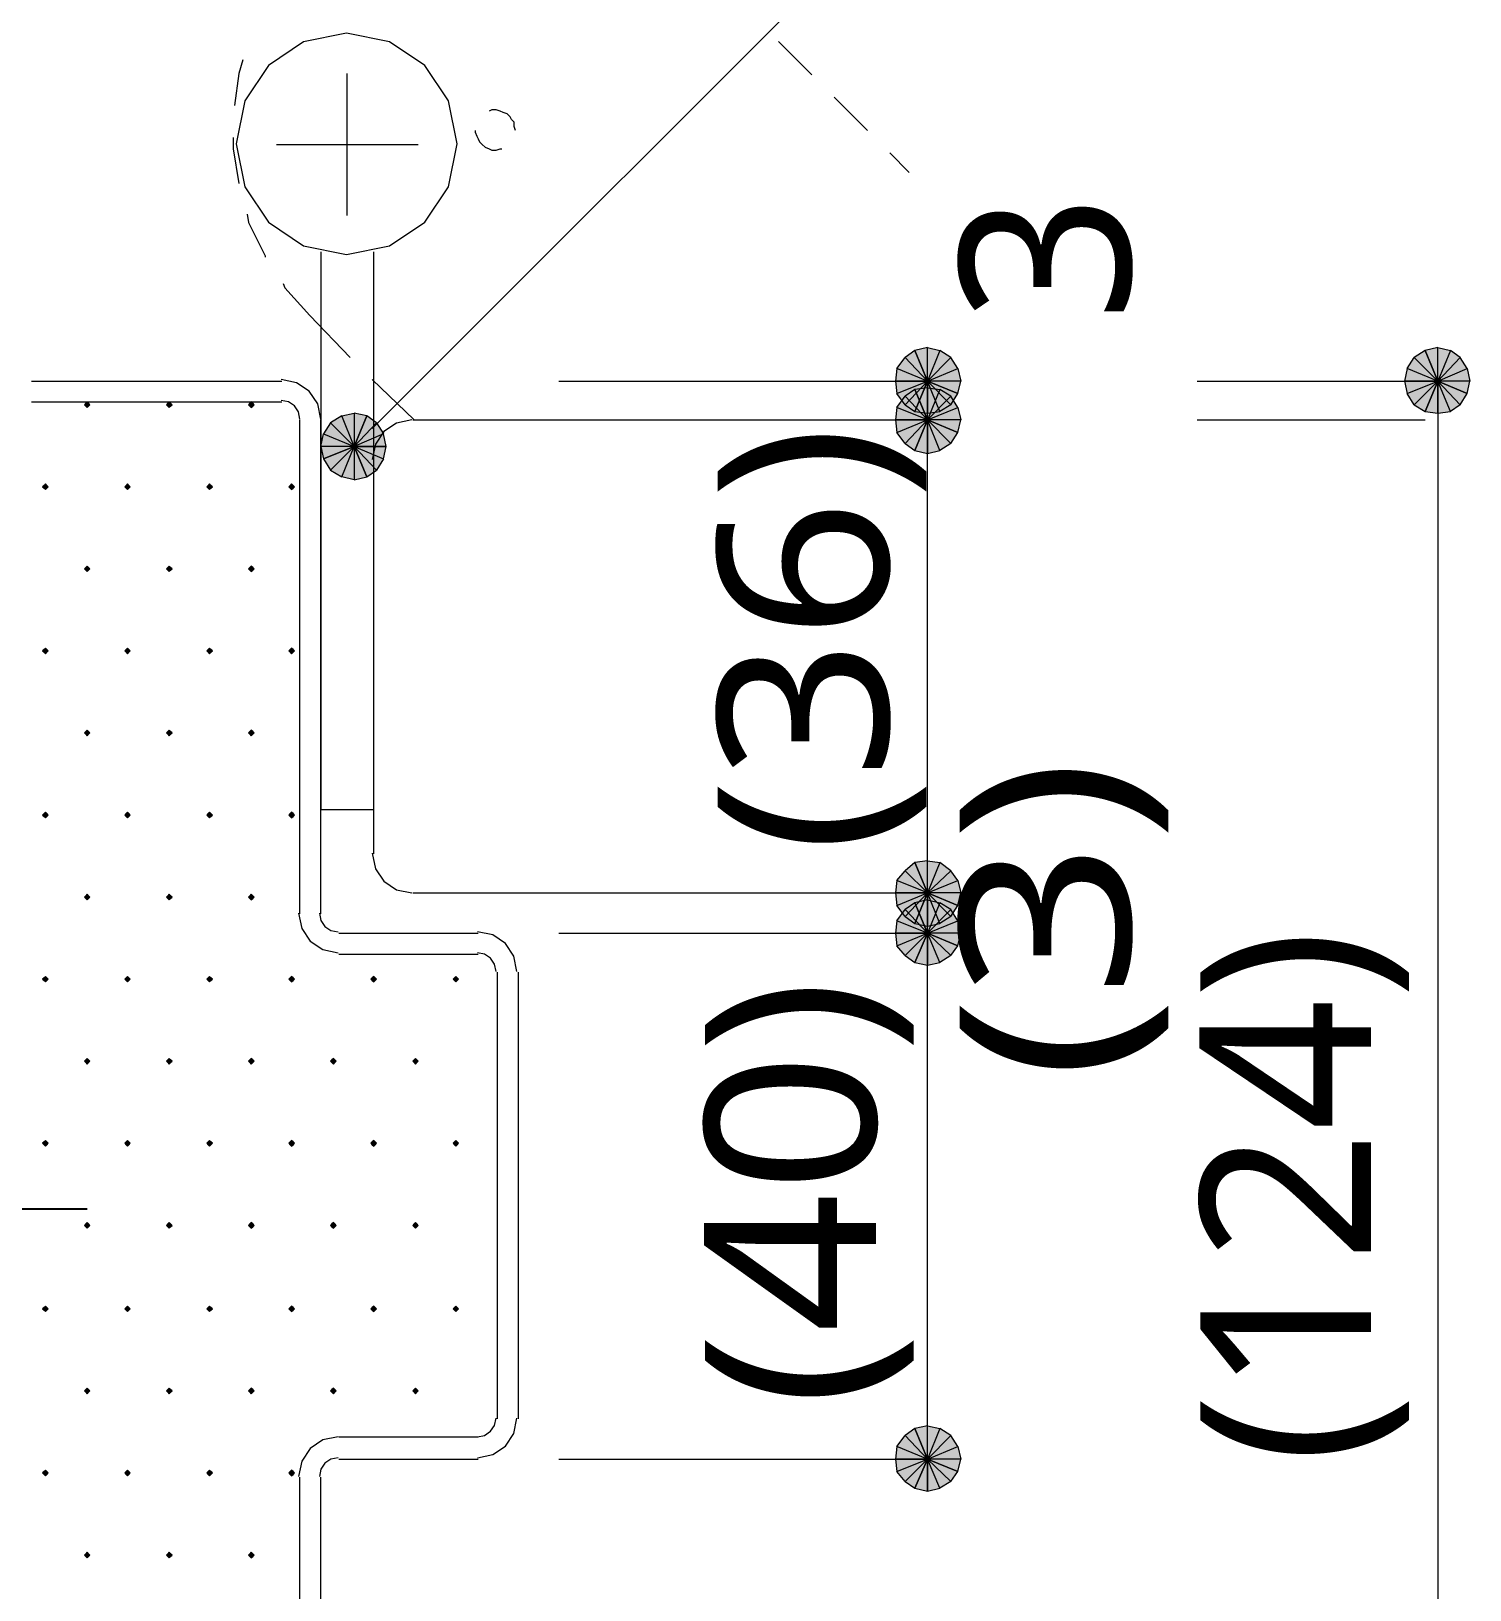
# Model space of a CAD drawing. Header units: millimetres. Extents: x 0 to 420, y 0 to 297.
# Drawn here: x 43.96 to 65.85, y 98.7 to 122.42 of the extents above; entities that cross this region are included whole.
import ezdxf
from ezdxf.enums import TextEntityAlignment as Align

# ---------------------------------------------------------------- set-up
doc = ezdxf.new("R2010")
doc.units = ezdxf.units.MM
doc.styles.add('kst32b', font='NotoSansJP-Variable.ttf')

msp = doc.modelspace()

# ---------------------------------------------------------------- hatches: boundary and pattern name
h = msp.add_hatch(color=7)
h.paths.add_polyline_path([(57.404, 117.56), (57.256, 117.454), (57.595, 117.094), (57.404, 117.56)])
h.paths.add_polyline_path([(57.256, 117.454), (57.595, 117.094), (57.129, 117.284), (57.256, 117.454)])
h.paths.add_polyline_path([(57.595, 117.094), (57.129, 117.284), (57.108, 117.094), (57.595, 117.094)])
h = msp.add_hatch(color=7)
h.paths.add_polyline_path([(57.954, 117.454), (57.785, 117.56), (57.595, 117.094), (57.954, 117.454)])
h.paths.add_polyline_path([(57.785, 117.56), (57.595, 117.094), (57.595, 117.602), (57.785, 117.56)])
h.paths.add_polyline_path([(57.595, 117.094), (57.595, 117.602), (57.404, 117.56), (57.595, 117.094)])
h = msp.add_hatch(color=7)
h.paths.add_polyline_path([(58.06, 116.904), (58.103, 117.094), (57.595, 117.094), (58.06, 116.904)])
h.paths.add_polyline_path([(58.103, 117.094), (57.595, 117.094), (58.06, 117.284), (58.103, 117.094)])
h.paths.add_polyline_path([(57.595, 117.094), (58.06, 117.284), (57.954, 117.454), (57.595, 117.094)])
h = msp.add_hatch(color=7)
h.paths.add_polyline_path([(65.172, 117.56), (65.003, 117.454), (65.363, 117.094), (65.172, 117.56)])
h.paths.add_polyline_path([(65.003, 117.454), (65.363, 117.094), (64.897, 117.284), (65.003, 117.454)])
h.paths.add_polyline_path([(65.363, 117.094), (64.897, 117.284), (64.855, 117.094), (65.363, 117.094)])
h = msp.add_hatch(color=7)
h.paths.add_polyline_path([(65.701, 117.454), (65.553, 117.56), (65.363, 117.094), (65.701, 117.454)])
h.paths.add_polyline_path([(65.553, 117.56), (65.363, 117.094), (65.363, 117.602), (65.553, 117.56)])
h.paths.add_polyline_path([(65.363, 117.094), (65.363, 117.602), (65.172, 117.56), (65.363, 117.094)])
h = msp.add_hatch(color=7)
h.paths.add_polyline_path([(65.807, 116.904), (65.85, 117.094), (65.363, 117.094), (65.807, 116.904)])
h.paths.add_polyline_path([(65.85, 117.094), (65.363, 117.094), (65.807, 117.284), (65.85, 117.094)])
h.paths.add_polyline_path([(65.363, 117.094), (65.807, 117.284), (65.701, 117.454), (65.363, 117.094)])
h = msp.add_hatch(color=7)
h.paths.add_polyline_path([(57.108, 117.094), (57.129, 116.904), (57.595, 117.094), (57.108, 117.094)])
h.paths.add_polyline_path([(57.129, 116.904), (57.595, 117.094), (57.256, 116.734), (57.129, 116.904)])
h.paths.add_polyline_path([(57.595, 117.094), (57.256, 116.734), (57.404, 116.628), (57.595, 117.094)])
h = msp.add_hatch(color=7)
h.paths.add_polyline_path([(57.404, 116.967), (57.256, 116.861), (57.595, 116.501), (57.404, 116.967)])
h.paths.add_polyline_path([(57.256, 116.861), (57.595, 116.501), (57.129, 116.692), (57.256, 116.861)])
h.paths.add_polyline_path([(57.595, 116.501), (57.129, 116.692), (57.108, 116.501), (57.595, 116.501)])
for points in [[(57.404, 116.628), (57.595, 116.607), (57.595, 117.094), (57.404, 116.628)], [(65.172, 116.628), (65.363, 116.607), (65.363, 117.094), (65.172, 116.628)], [(44.81, 116.776), (44.789, 116.755), (44.768, 116.734), (44.789, 116.713), (44.81, 116.692), (44.831, 116.713), (44.852, 116.734), (44.831, 116.755), (44.81, 116.776)], [(46.059, 116.776), (46.037, 116.755), (46.016, 116.734), (46.037, 116.713), (46.059, 116.692), (46.08, 116.713), (46.101, 116.734), (46.08, 116.755), (46.059, 116.776)], [(47.307, 116.776), (47.286, 116.755), (47.265, 116.734), (47.286, 116.713), (47.307, 116.692), (47.329, 116.713), (47.35, 116.734), (47.329, 116.755), (47.307, 116.776)], [(57.404, 116.036), (57.595, 115.993), (57.595, 116.501), (57.404, 116.036)], [(48.408, 115.909), (48.514, 115.739), (48.874, 116.099), (48.408, 115.909)], [(44.175, 115.528), (44.154, 115.506), (44.132, 115.485), (44.154, 115.464), (44.175, 115.443), (44.196, 115.464), (44.217, 115.485), (44.196, 115.506), (44.175, 115.528)], [(45.424, 115.528), (45.403, 115.506), (45.381, 115.485), (45.403, 115.464), (45.424, 115.443), (45.445, 115.464), (45.466, 115.485), (45.445, 115.506), (45.424, 115.528)], [(46.673, 115.528), (46.651, 115.506), (46.63, 115.485), (46.651, 115.464), (46.673, 115.443), (46.694, 115.464), (46.715, 115.485), (46.694, 115.506), (46.673, 115.528)], [(47.921, 115.528), (47.9, 115.506), (47.879, 115.485), (47.9, 115.464), (47.921, 115.443), (47.943, 115.464), (47.964, 115.485), (47.943, 115.506), (47.921, 115.528)], [(44.81, 114.279), (44.789, 114.258), (44.768, 114.237), (44.789, 114.215), (44.81, 114.194), (44.831, 114.215), (44.852, 114.237), (44.831, 114.258), (44.81, 114.279)], [(46.059, 114.279), (46.037, 114.258), (46.016, 114.237), (46.037, 114.215), (46.059, 114.194), (46.08, 114.215), (46.101, 114.237), (46.08, 114.258), (46.059, 114.279)], [(47.307, 114.279), (47.286, 114.258), (47.265, 114.237), (47.286, 114.215), (47.307, 114.194), (47.329, 114.215), (47.35, 114.237), (47.329, 114.258), (47.307, 114.279)], [(44.175, 113.03), (44.154, 113.009), (44.132, 112.988), (44.154, 112.966), (44.175, 112.945), (44.196, 112.966), (44.217, 112.988), (44.196, 113.009), (44.175, 113.03)], [(45.424, 113.03), (45.403, 113.009), (45.381, 112.988), (45.403, 112.966), (45.424, 112.945), (45.445, 112.966), (45.466, 112.988), (45.445, 113.009), (45.424, 113.03)], [(46.673, 113.03), (46.651, 113.009), (46.63, 112.988), (46.651, 112.966), (46.673, 112.945), (46.694, 112.966), (46.715, 112.988), (46.694, 113.009), (46.673, 113.03)], [(47.921, 113.03), (47.9, 113.009), (47.879, 112.988), (47.9, 112.966), (47.921, 112.945), (47.943, 112.966), (47.964, 112.988), (47.943, 113.009), (47.921, 113.03)], [(44.81, 111.781), (44.789, 111.76), (44.768, 111.739), (44.789, 111.718), (44.81, 111.696), (44.831, 111.718), (44.852, 111.739), (44.831, 111.76), (44.81, 111.781)], [(46.059, 111.781), (46.037, 111.76), (46.016, 111.739), (46.037, 111.718), (46.059, 111.696), (46.08, 111.718), (46.101, 111.739), (46.08, 111.76), (46.059, 111.781)], [(47.307, 111.781), (47.286, 111.76), (47.265, 111.739), (47.286, 111.718), (47.307, 111.696), (47.329, 111.718), (47.35, 111.739), (47.329, 111.76), (47.307, 111.781)], [(44.175, 110.532), (44.154, 110.511), (44.132, 110.49), (44.154, 110.469), (44.175, 110.448), (44.196, 110.469), (44.217, 110.49), (44.196, 110.511), (44.175, 110.532)], [(45.424, 110.532), (45.403, 110.511), (45.381, 110.49), (45.403, 110.469), (45.424, 110.448), (45.445, 110.469), (45.466, 110.49), (45.445, 110.511), (45.424, 110.532)], [(46.673, 110.532), (46.651, 110.511), (46.63, 110.49), (46.651, 110.469), (46.673, 110.448), (46.694, 110.469), (46.715, 110.49), (46.694, 110.511), (46.673, 110.532)], [(47.921, 110.532), (47.9, 110.511), (47.879, 110.49), (47.9, 110.469), (47.921, 110.448), (47.943, 110.469), (47.964, 110.49), (47.943, 110.511), (47.921, 110.532)], [(44.81, 109.284), (44.789, 109.262), (44.768, 109.241), (44.789, 109.22), (44.81, 109.199), (44.831, 109.22), (44.852, 109.241), (44.831, 109.262), (44.81, 109.284)], [(46.059, 109.284), (46.037, 109.262), (46.016, 109.241), (46.037, 109.22), (46.059, 109.199), (46.08, 109.22), (46.101, 109.241), (46.08, 109.262), (46.059, 109.284)], [(47.307, 109.284), (47.286, 109.262), (47.265, 109.241), (47.286, 109.22), (47.307, 109.199), (47.329, 109.22), (47.35, 109.241), (47.329, 109.262), (47.307, 109.284)], [(57.404, 108.839), (57.595, 108.797), (57.595, 109.305), (57.404, 108.839)], [(57.404, 108.246), (57.595, 108.204), (57.595, 108.691), (57.404, 108.246)], [(44.175, 108.035), (44.154, 108.013), (44.132, 107.992), (44.154, 107.971), (44.175, 107.95), (44.196, 107.971), (44.217, 107.992), (44.196, 108.013), (44.175, 108.035)], [(45.424, 108.035), (45.403, 108.013), (45.381, 107.992), (45.403, 107.971), (45.424, 107.95), (45.445, 107.971), (45.466, 107.992), (45.445, 108.013), (45.424, 108.035)], [(46.673, 108.035), (46.651, 108.013), (46.63, 107.992), (46.651, 107.971), (46.673, 107.95), (46.694, 107.971), (46.715, 107.992), (46.694, 108.013), (46.673, 108.035)], [(47.921, 108.035), (47.9, 108.013), (47.879, 107.992), (47.9, 107.971), (47.921, 107.95), (47.943, 107.971), (47.964, 107.992), (47.943, 108.013), (47.921, 108.035)], [(49.17, 108.035), (49.149, 108.013), (49.128, 107.992), (49.149, 107.971), (49.17, 107.95), (49.191, 107.971), (49.212, 107.992), (49.191, 108.013), (49.17, 108.035)], [(50.419, 108.035), (50.398, 108.013), (50.377, 107.992), (50.398, 107.971), (50.419, 107.95), (50.44, 107.971), (50.461, 107.992), (50.44, 108.013), (50.419, 108.035)], [(44.81, 106.786), (44.789, 106.765), (44.768, 106.743), (44.789, 106.722), (44.81, 106.701), (44.831, 106.722), (44.852, 106.743), (44.831, 106.765), (44.81, 106.786)], [(46.059, 106.786), (46.037, 106.765), (46.016, 106.743), (46.037, 106.722), (46.059, 106.701), (46.08, 106.722), (46.101, 106.743), (46.08, 106.765), (46.059, 106.786)], [(47.307, 106.786), (47.286, 106.765), (47.265, 106.743), (47.286, 106.722), (47.307, 106.701), (47.329, 106.722), (47.35, 106.743), (47.329, 106.765), (47.307, 106.786)], [(48.556, 106.786), (48.535, 106.765), (48.514, 106.743), (48.535, 106.722), (48.556, 106.701), (48.578, 106.722), (48.599, 106.743), (48.578, 106.765), (48.556, 106.786)], [(49.805, 106.786), (49.784, 106.765), (49.763, 106.743), (49.784, 106.722), (49.805, 106.701), (49.826, 106.722), (49.848, 106.743), (49.826, 106.765), (49.805, 106.786)], [(44.175, 105.537), (44.154, 105.516), (44.132, 105.495), (44.154, 105.473), (44.175, 105.452), (44.196, 105.473), (44.217, 105.495), (44.196, 105.516), (44.175, 105.537)], [(45.424, 105.537), (45.403, 105.516), (45.381, 105.495), (45.403, 105.473), (45.424, 105.452), (45.445, 105.473), (45.466, 105.495), (45.445, 105.516), (45.424, 105.537)], [(46.673, 105.537), (46.651, 105.516), (46.63, 105.495), (46.651, 105.473), (46.673, 105.452), (46.694, 105.473), (46.715, 105.495), (46.694, 105.516), (46.673, 105.537)], [(47.921, 105.537), (47.9, 105.516), (47.879, 105.495), (47.9, 105.473), (47.921, 105.452), (47.943, 105.473), (47.964, 105.495), (47.943, 105.516), (47.921, 105.537)], [(49.17, 105.537), (49.149, 105.516), (49.128, 105.495), (49.149, 105.473), (49.17, 105.452), (49.191, 105.473), (49.212, 105.495), (49.191, 105.516), (49.17, 105.537)], [(50.419, 105.537), (50.398, 105.516), (50.377, 105.495), (50.398, 105.473), (50.419, 105.452), (50.44, 105.473), (50.461, 105.495), (50.44, 105.516), (50.419, 105.537)], [(44.81, 104.288), (44.789, 104.267), (44.768, 104.246), (44.789, 104.225), (44.81, 104.204), (44.831, 104.225), (44.852, 104.246), (44.831, 104.267), (44.81, 104.288)], [(46.059, 104.288), (46.037, 104.267), (46.016, 104.246), (46.037, 104.225), (46.059, 104.204), (46.08, 104.225), (46.101, 104.246), (46.08, 104.267), (46.059, 104.288)], [(47.307, 104.288), (47.286, 104.267), (47.265, 104.246), (47.286, 104.225), (47.307, 104.204), (47.329, 104.225), (47.35, 104.246), (47.329, 104.267), (47.307, 104.288)], [(48.556, 104.288), (48.535, 104.267), (48.514, 104.246), (48.535, 104.225), (48.556, 104.204), (48.578, 104.225), (48.599, 104.246), (48.578, 104.267), (48.556, 104.288)], [(49.805, 104.288), (49.784, 104.267), (49.763, 104.246), (49.784, 104.225), (49.805, 104.204), (49.826, 104.225), (49.848, 104.246), (49.826, 104.267), (49.805, 104.288)], [(44.175, 103.018), (44.154, 102.997), (44.132, 102.976), (44.154, 102.955), (44.175, 102.934), (44.196, 102.955), (44.217, 102.976), (44.196, 102.997), (44.175, 103.018)], [(45.424, 103.018), (45.403, 102.997), (45.381, 102.976), (45.403, 102.955), (45.424, 102.934), (45.445, 102.955), (45.466, 102.976), (45.445, 102.997), (45.424, 103.018)], [(46.673, 103.018), (46.651, 102.997), (46.63, 102.976), (46.651, 102.955), (46.673, 102.934), (46.694, 102.955), (46.715, 102.976), (46.694, 102.997), (46.673, 103.018)], [(47.921, 103.018), (47.9, 102.997), (47.879, 102.976), (47.9, 102.955), (47.921, 102.934), (47.943, 102.955), (47.964, 102.976), (47.943, 102.997), (47.921, 103.018)], [(49.17, 103.018), (49.149, 102.997), (49.128, 102.976), (49.149, 102.955), (49.17, 102.934), (49.191, 102.955), (49.212, 102.976), (49.191, 102.997), (49.17, 103.018)], [(50.419, 103.018), (50.398, 102.997), (50.377, 102.976), (50.398, 102.955), (50.419, 102.934), (50.44, 102.955), (50.461, 102.976), (50.44, 102.997), (50.419, 103.018)], [(44.81, 101.769), (44.789, 101.748), (44.768, 101.727), (44.789, 101.706), (44.81, 101.685), (44.831, 101.706), (44.852, 101.727), (44.831, 101.748), (44.81, 101.769)], [(46.059, 101.769), (46.037, 101.748), (46.016, 101.727), (46.037, 101.706), (46.059, 101.685), (46.08, 101.706), (46.101, 101.727), (46.08, 101.748), (46.059, 101.769)], [(47.307, 101.769), (47.286, 101.748), (47.265, 101.727), (47.286, 101.706), (47.307, 101.685), (47.329, 101.706), (47.35, 101.727), (47.329, 101.748), (47.307, 101.769)], [(48.556, 101.769), (48.535, 101.748), (48.514, 101.727), (48.535, 101.706), (48.556, 101.685), (48.578, 101.706), (48.599, 101.727), (48.578, 101.748), (48.556, 101.769)], [(49.805, 101.769), (49.784, 101.748), (49.763, 101.727), (49.784, 101.706), (49.805, 101.685), (49.826, 101.706), (49.848, 101.727), (49.826, 101.748), (49.805, 101.769)], [(57.404, 100.245), (57.595, 100.203), (57.595, 100.69), (57.404, 100.245)], [(44.175, 100.521), (44.154, 100.499), (44.132, 100.478), (44.154, 100.457), (44.175, 100.436), (44.196, 100.457), (44.217, 100.478), (44.196, 100.499), (44.175, 100.521)], [(45.424, 100.521), (45.403, 100.499), (45.381, 100.478), (45.403, 100.457), (45.424, 100.436), (45.445, 100.457), (45.466, 100.478), (45.445, 100.499), (45.424, 100.521)], [(46.673, 100.521), (46.651, 100.499), (46.63, 100.478), (46.651, 100.457), (46.673, 100.436), (46.694, 100.457), (46.715, 100.478), (46.694, 100.499), (46.673, 100.521)], [(47.921, 100.521), (47.9, 100.499), (47.879, 100.478), (47.9, 100.457), (47.921, 100.436), (47.943, 100.457), (47.964, 100.478), (47.943, 100.499), (47.921, 100.521)], [(44.81, 99.272), (44.789, 99.25), (44.768, 99.229), (44.789, 99.208), (44.81, 99.187), (44.831, 99.208), (44.852, 99.229), (44.831, 99.25), (44.81, 99.272)], [(46.059, 99.272), (46.037, 99.25), (46.016, 99.229), (46.037, 99.208), (46.059, 99.187), (46.08, 99.208), (46.101, 99.229), (46.08, 99.25), (46.059, 99.272)], [(47.307, 99.272), (47.286, 99.25), (47.265, 99.229), (47.286, 99.208), (47.307, 99.187), (47.329, 99.208), (47.35, 99.229), (47.329, 99.25), (47.307, 99.272)]]:
    msp.add_hatch(color=7).paths.add_polyline_path(points)
h = msp.add_hatch(color=7)
h.paths.add_polyline_path([(57.954, 116.861), (57.785, 116.967), (57.595, 116.501), (57.954, 116.861)])
h.paths.add_polyline_path([(57.785, 116.967), (57.595, 116.501), (57.595, 116.988), (57.785, 116.967)])
h.paths.add_polyline_path([(57.595, 116.501), (57.595, 116.988), (57.404, 116.967), (57.595, 116.501)])
h = msp.add_hatch(color=7)
h.paths.add_polyline_path([(57.595, 116.607), (57.785, 116.628), (57.595, 117.094), (57.595, 116.607)])
h.paths.add_polyline_path([(57.785, 116.628), (57.595, 117.094), (57.954, 116.734), (57.785, 116.628)])
h.paths.add_polyline_path([(57.595, 117.094), (57.954, 116.734), (58.06, 116.904), (57.595, 117.094)])
h = msp.add_hatch(color=7)
h.paths.add_polyline_path([(64.855, 117.094), (64.897, 116.904), (65.363, 117.094), (64.855, 117.094)])
h.paths.add_polyline_path([(64.897, 116.904), (65.363, 117.094), (65.003, 116.734), (64.897, 116.904)])
h.paths.add_polyline_path([(65.363, 117.094), (65.003, 116.734), (65.172, 116.628), (65.363, 117.094)])
h = msp.add_hatch(color=7)
h.paths.add_polyline_path([(65.363, 116.607), (65.553, 116.628), (65.363, 117.094), (65.363, 116.607)])
h.paths.add_polyline_path([(65.553, 116.628), (65.363, 117.094), (65.701, 116.734), (65.553, 116.628)])
h.paths.add_polyline_path([(65.363, 117.094), (65.701, 116.734), (65.807, 116.904), (65.363, 117.094)])
h = msp.add_hatch(color=7)
h.paths.add_polyline_path([(58.06, 116.311), (58.103, 116.501), (57.595, 116.501), (58.06, 116.311)])
h.paths.add_polyline_path([(58.103, 116.501), (57.595, 116.501), (58.06, 116.692), (58.103, 116.501)])
h.paths.add_polyline_path([(57.595, 116.501), (58.06, 116.692), (57.954, 116.861), (57.595, 116.501)])
h = msp.add_hatch(color=7)
h.paths.add_polyline_path([(48.514, 116.459), (48.408, 116.29), (48.874, 116.099), (48.514, 116.459)])
h.paths.add_polyline_path([(48.408, 116.29), (48.874, 116.099), (48.366, 116.099), (48.408, 116.29)])
h.paths.add_polyline_path([(48.874, 116.099), (48.366, 116.099), (48.408, 115.909), (48.874, 116.099)])
h = msp.add_hatch(color=7)
h.paths.add_polyline_path([(49.064, 116.565), (48.874, 116.607), (48.874, 116.099), (49.064, 116.565)])
h.paths.add_polyline_path([(48.874, 116.607), (48.874, 116.099), (48.683, 116.565), (48.874, 116.607)])
h.paths.add_polyline_path([(48.874, 116.099), (48.683, 116.565), (48.514, 116.459), (48.874, 116.099)])
h = msp.add_hatch(color=7)
h.paths.add_polyline_path([(49.361, 116.099), (49.318, 116.29), (48.874, 116.099), (49.361, 116.099)])
h.paths.add_polyline_path([(49.318, 116.29), (48.874, 116.099), (49.212, 116.459), (49.318, 116.29)])
h.paths.add_polyline_path([(48.874, 116.099), (49.212, 116.459), (49.064, 116.565), (48.874, 116.099)])
h = msp.add_hatch(color=7)
h.paths.add_polyline_path([(57.108, 116.501), (57.129, 116.311), (57.595, 116.501), (57.108, 116.501)])
h.paths.add_polyline_path([(57.129, 116.311), (57.595, 116.501), (57.256, 116.141), (57.129, 116.311)])
h.paths.add_polyline_path([(57.595, 116.501), (57.256, 116.141), (57.404, 116.036), (57.595, 116.501)])
h = msp.add_hatch(color=7)
h.paths.add_polyline_path([(57.595, 115.993), (57.785, 116.036), (57.595, 116.501), (57.595, 115.993)])
h.paths.add_polyline_path([(57.785, 116.036), (57.595, 116.501), (57.954, 116.141), (57.785, 116.036)])
h.paths.add_polyline_path([(57.595, 116.501), (57.954, 116.141), (58.06, 116.311), (57.595, 116.501)])
h = msp.add_hatch(color=7)
h.paths.add_polyline_path([(48.514, 115.739), (48.683, 115.634), (48.874, 116.099), (48.514, 115.739)])
h.paths.add_polyline_path([(48.683, 115.634), (48.874, 116.099), (48.874, 115.591), (48.683, 115.634)])
h.paths.add_polyline_path([(48.874, 116.099), (48.874, 115.591), (49.064, 115.634), (48.874, 116.099)])
h = msp.add_hatch(color=7)
h.paths.add_polyline_path([(49.064, 115.634), (49.212, 115.739), (48.874, 116.099), (49.064, 115.634)])
h.paths.add_polyline_path([(49.212, 115.739), (48.874, 116.099), (49.318, 115.909), (49.212, 115.739)])
h.paths.add_polyline_path([(48.874, 116.099), (49.318, 115.909), (49.361, 116.099), (48.874, 116.099)])
h = msp.add_hatch(color=7)
h.paths.add_polyline_path([(57.404, 109.77), (57.256, 109.643), (57.595, 109.305), (57.404, 109.77)])
h.paths.add_polyline_path([(57.256, 109.643), (57.595, 109.305), (57.129, 109.495), (57.256, 109.643)])
h.paths.add_polyline_path([(57.595, 109.305), (57.129, 109.495), (57.108, 109.305), (57.595, 109.305)])
h = msp.add_hatch(color=7)
h.paths.add_polyline_path([(57.954, 109.643), (57.785, 109.77), (57.595, 109.305), (57.954, 109.643)])
h.paths.add_polyline_path([(57.785, 109.77), (57.595, 109.305), (57.595, 109.791), (57.785, 109.77)])
h.paths.add_polyline_path([(57.595, 109.305), (57.595, 109.791), (57.404, 109.77), (57.595, 109.305)])
h = msp.add_hatch(color=7)
h.paths.add_polyline_path([(58.06, 109.114), (58.103, 109.305), (57.595, 109.305), (58.06, 109.114)])
h.paths.add_polyline_path([(58.103, 109.305), (57.595, 109.305), (58.06, 109.495), (58.103, 109.305)])
h.paths.add_polyline_path([(57.595, 109.305), (58.06, 109.495), (57.954, 109.643), (57.595, 109.305)])
h = msp.add_hatch(color=7)
h.paths.add_polyline_path([(57.108, 109.305), (57.129, 109.114), (57.595, 109.305), (57.108, 109.305)])
h.paths.add_polyline_path([(57.129, 109.114), (57.595, 109.305), (57.256, 108.945), (57.129, 109.114)])
h.paths.add_polyline_path([(57.595, 109.305), (57.256, 108.945), (57.404, 108.839), (57.595, 109.305)])
h = msp.add_hatch(color=7)
h.paths.add_polyline_path([(57.404, 109.156), (57.256, 109.051), (57.595, 108.691), (57.404, 109.156)])
h.paths.add_polyline_path([(57.256, 109.051), (57.595, 108.691), (57.129, 108.881), (57.256, 109.051)])
h.paths.add_polyline_path([(57.595, 108.691), (57.129, 108.881), (57.108, 108.691), (57.595, 108.691)])
h = msp.add_hatch(color=7)
h.paths.add_polyline_path([(57.954, 109.051), (57.785, 109.156), (57.595, 108.691), (57.954, 109.051)])
h.paths.add_polyline_path([(57.785, 109.156), (57.595, 108.691), (57.595, 109.199), (57.785, 109.156)])
h.paths.add_polyline_path([(57.595, 108.691), (57.595, 109.199), (57.404, 109.156), (57.595, 108.691)])
h = msp.add_hatch(color=7)
h.paths.add_polyline_path([(57.595, 108.797), (57.785, 108.839), (57.595, 109.305), (57.595, 108.797)])
h.paths.add_polyline_path([(57.785, 108.839), (57.595, 109.305), (57.954, 108.945), (57.785, 108.839)])
h.paths.add_polyline_path([(57.595, 109.305), (57.954, 108.945), (58.06, 109.114), (57.595, 109.305)])
h = msp.add_hatch(color=7)
h.paths.add_polyline_path([(58.06, 108.5), (58.103, 108.691), (57.595, 108.691), (58.06, 108.5)])
h.paths.add_polyline_path([(58.103, 108.691), (57.595, 108.691), (58.06, 108.881), (58.103, 108.691)])
h.paths.add_polyline_path([(57.595, 108.691), (58.06, 108.881), (57.954, 109.051), (57.595, 108.691)])
h = msp.add_hatch(color=7)
h.paths.add_polyline_path([(57.108, 108.691), (57.129, 108.5), (57.595, 108.691), (57.108, 108.691)])
h.paths.add_polyline_path([(57.129, 108.5), (57.595, 108.691), (57.256, 108.352), (57.129, 108.5)])
h.paths.add_polyline_path([(57.595, 108.691), (57.256, 108.352), (57.404, 108.246), (57.595, 108.691)])
h = msp.add_hatch(color=7)
h.paths.add_polyline_path([(57.595, 108.204), (57.785, 108.246), (57.595, 108.691), (57.595, 108.204)])
h.paths.add_polyline_path([(57.785, 108.246), (57.595, 108.691), (57.954, 108.352), (57.785, 108.246)])
h.paths.add_polyline_path([(57.595, 108.691), (57.954, 108.352), (58.06, 108.5), (57.595, 108.691)])
h = msp.add_hatch(color=7)
h.paths.add_polyline_path([(57.404, 101.155), (57.256, 101.05), (57.595, 100.69), (57.404, 101.155)])
h.paths.add_polyline_path([(57.256, 101.05), (57.595, 100.69), (57.129, 100.88), (57.256, 101.05)])
h.paths.add_polyline_path([(57.595, 100.69), (57.129, 100.88), (57.108, 100.69), (57.595, 100.69)])
h = msp.add_hatch(color=7)
h.paths.add_polyline_path([(57.954, 101.05), (57.785, 101.155), (57.595, 100.69), (57.954, 101.05)])
h.paths.add_polyline_path([(57.785, 101.155), (57.595, 100.69), (57.595, 101.198), (57.785, 101.155)])
h.paths.add_polyline_path([(57.595, 100.69), (57.595, 101.198), (57.404, 101.155), (57.595, 100.69)])
h = msp.add_hatch(color=7)
h.paths.add_polyline_path([(58.06, 100.499), (58.103, 100.69), (57.595, 100.69), (58.06, 100.499)])
h.paths.add_polyline_path([(58.103, 100.69), (57.595, 100.69), (58.06, 100.88), (58.103, 100.69)])
h.paths.add_polyline_path([(57.595, 100.69), (58.06, 100.88), (57.954, 101.05), (57.595, 100.69)])
h = msp.add_hatch(color=7)
h.paths.add_polyline_path([(57.108, 100.69), (57.129, 100.499), (57.595, 100.69), (57.108, 100.69)])
h.paths.add_polyline_path([(57.129, 100.499), (57.595, 100.69), (57.256, 100.351), (57.129, 100.499)])
h.paths.add_polyline_path([(57.595, 100.69), (57.256, 100.351), (57.404, 100.245), (57.595, 100.69)])
h = msp.add_hatch(color=7)
h.paths.add_polyline_path([(57.595, 100.203), (57.785, 100.245), (57.595, 100.69), (57.595, 100.203)])
h.paths.add_polyline_path([(57.785, 100.245), (57.595, 100.69), (57.954, 100.351), (57.785, 100.245)])
h.paths.add_polyline_path([(57.595, 100.69), (57.954, 100.351), (58.06, 100.499), (57.595, 100.69)])

# ---------------------------------------------------------------- linework, layer by layer
at = {"lineweight": 13}
for points in [[(49.149, 116.374), (56.79, 124.015)], [(55.33, 122.259), (55.838, 121.751)], [(47.18, 121.983), (47.117, 121.772), (47.054, 121.285)], [(48.768, 119.613), (48.768, 121.772)], [(51.329, 120.904), (51.308, 120.967), (51.308, 121.031), (51.266, 121.073), (51.245, 121.116), (51.202, 121.158), (51.139, 121.179), (51.096, 121.2), (51.033, 121.221), (50.969, 121.221), (50.927, 121.2)], [(56.176, 121.412), (56.684, 120.904)], [(47.032, 120.798), (47.032, 120.629), (47.117, 120.1)], [(50.715, 120.904), (50.715, 120.883), (50.737, 120.819), (50.758, 120.777), (50.779, 120.735), (50.821, 120.692), (50.864, 120.65), (50.927, 120.629), (50.969, 120.608), (51.033, 120.608), (51.096, 120.629), (51.118, 120.629)], [(47.689, 120.692), (49.848, 120.692)], [(57.023, 120.565), (57.319, 120.269)], [(47.244, 119.634), (47.265, 119.507), (47.519, 118.999), (47.519, 118.978)], [(48.366, 119.062), (48.366, 110.575), (49.17, 110.575), (49.17, 119.062)], [(47.794, 118.576), (47.816, 118.512), (48.196, 118.089)], [(48.81, 117.454), (48.196, 118.089)], [(43.963, 117.094), (47.773, 117.094)], [(48.366, 116.512), (48.318, 116.747), (48.189, 116.938), (47.997, 117.068), (47.763, 117.115)], [(49.784, 116.501), (49.149, 117.115)], [(65.363, 117.094), (65.363, 92.308), (49.572, 92.308)], [(51.985, 117.094), (57.319, 117.094)], [(57.595, 100.69), (57.595, 108.691), (57.595, 109.305), (57.595, 116.501), (57.595, 117.094)], [(61.701, 117.094), (65.363, 117.094)], [(43.963, 116.776), (47.773, 116.776)], [(48.048, 116.512), (48.026, 116.623), (47.965, 116.714), (47.874, 116.775), (47.763, 116.798)], [(48.048, 108.987), (48.048, 116.501)], [(48.366, 108.987), (48.366, 116.501)], [(49.752, 116.501), (49.517, 116.454), (49.326, 116.325), (49.196, 116.133), (49.149, 115.898)], [(49.763, 116.501), (57.319, 116.501)], [(61.701, 116.501), (65.172, 116.501)], [(49.17, 109.897), (49.17, 115.887)], [(49.149, 109.908), (49.196, 109.673), (49.326, 109.481), (49.517, 109.352), (49.752, 109.305)], [(49.763, 109.305), (57.319, 109.305)], [(48.027, 108.998), (48.075, 108.763), (48.204, 108.571), (48.396, 108.442), (48.63, 108.395)], [(48.345, 108.998), (48.367, 108.887), (48.428, 108.796), (48.519, 108.734), (48.63, 108.712)], [(48.641, 108.691), (50.758, 108.691)], [(51.35, 108.109), (51.303, 108.344), (51.174, 108.535), (50.982, 108.665), (50.747, 108.712)], [(51.985, 108.691), (57.573, 108.691)], [(51.033, 108.109), (51.01, 108.22), (50.949, 108.311), (50.858, 108.372), (50.747, 108.395)], [(48.641, 108.373), (50.758, 108.373)], [(51.054, 101.304), (51.054, 108.098)], [(51.371, 101.304), (51.371, 108.098)], [(50.747, 100.711), (50.982, 100.758), (51.174, 100.888), (51.303, 101.079), (51.35, 101.314)], [(50.747, 101.029), (50.858, 101.051), (50.949, 101.112), (51.01, 101.203), (51.033, 101.314)], [(48.63, 101.029), (48.396, 100.981), (48.204, 100.852), (48.075, 100.66), (48.027, 100.425)], [(48.641, 101.029), (50.758, 101.029)], [(48.63, 100.711), (48.519, 100.689), (48.428, 100.627), (48.367, 100.536), (48.345, 100.425)], [(48.641, 100.69), (50.758, 100.69)], [(51.985, 100.69), (57.595, 100.69)], [(48.048, 92.9), (48.048, 100.415)], [(48.366, 92.9), (48.366, 100.415)]]:
    msp.add_lwpolyline(points, dxfattribs=at)
msp.add_lwpolyline([(50.44, 120.703), (50.308, 121.358), (49.947, 121.893), (49.412, 122.253), (48.757, 122.386), (48.102, 122.253), (47.568, 121.893), (47.207, 121.358), (47.075, 120.703), (47.207, 120.048), (47.568, 119.513), (48.102, 119.152), (48.757, 119.02), (49.412, 119.152), (49.947, 119.513), (50.308, 120.048)], close=True, dxfattribs=at)
at = {"lineweight": 0}
for points in [[(57.256, 117.454), (57.595, 117.094), (57.129, 117.284)], [(57.404, 117.56), (57.256, 117.454), (57.595, 117.094)], [(57.595, 117.094), (57.595, 117.602), (57.404, 117.56)], [(57.785, 117.56), (57.595, 117.094), (57.595, 117.602)], [(57.954, 117.454), (57.785, 117.56), (57.595, 117.094)], [(57.595, 117.094), (58.06, 117.284), (57.954, 117.454)], [(65.003, 117.454), (65.363, 117.094), (64.897, 117.284)], [(65.172, 117.56), (65.003, 117.454), (65.363, 117.094)], [(65.363, 117.094), (65.363, 117.602), (65.172, 117.56)], [(65.553, 117.56), (65.363, 117.094), (65.363, 117.602)], [(65.701, 117.454), (65.553, 117.56), (65.363, 117.094)], [(65.363, 117.094), (65.807, 117.284), (65.701, 117.454)], [(57.595, 117.094), (57.129, 117.284), (57.108, 117.094)], [(58.103, 117.094), (57.595, 117.094), (58.06, 117.284)], [(65.363, 117.094), (64.897, 117.284), (64.855, 117.094)], [(65.85, 117.094), (65.363, 117.094), (65.807, 117.284)], [(57.108, 117.094), (57.129, 116.904), (57.595, 117.094)], [(57.129, 116.904), (57.595, 117.094), (57.256, 116.734)], [(57.595, 117.094), (57.256, 116.734), (57.404, 116.628)], [(57.404, 116.967), (57.256, 116.861), (57.595, 116.501)], [(57.404, 116.628), (57.595, 116.607), (57.595, 117.094)], [(57.595, 116.501), (57.595, 116.988), (57.404, 116.967)], [(57.595, 116.607), (57.785, 116.628), (57.595, 117.094)], [(57.785, 116.628), (57.595, 117.094), (57.954, 116.734)], [(57.595, 117.094), (57.954, 116.734), (58.06, 116.904)], [(58.06, 116.904), (58.103, 117.094), (57.595, 117.094)], [(57.785, 116.967), (57.595, 116.501), (57.595, 116.988)], [(57.954, 116.861), (57.785, 116.967), (57.595, 116.501)], [(64.855, 117.094), (64.897, 116.904), (65.363, 117.094)], [(64.897, 116.904), (65.363, 117.094), (65.003, 116.734)], [(65.363, 117.094), (65.003, 116.734), (65.172, 116.628)], [(65.172, 116.628), (65.363, 116.607), (65.363, 117.094)], [(65.363, 116.607), (65.553, 116.628), (65.363, 117.094)], [(65.553, 116.628), (65.363, 117.094), (65.701, 116.734)], [(65.363, 117.094), (65.701, 116.734), (65.807, 116.904)], [(65.807, 116.904), (65.85, 117.094), (65.363, 117.094)], [(44.81, 116.776), (44.789, 116.755), (44.768, 116.734), (44.789, 116.713), (44.81, 116.692), (44.831, 116.713), (44.852, 116.734), (44.831, 116.755)], [(46.059, 116.776), (46.037, 116.755), (46.016, 116.734), (46.037, 116.713), (46.059, 116.692), (46.08, 116.713), (46.101, 116.734), (46.08, 116.755)], [(47.307, 116.776), (47.286, 116.755), (47.265, 116.734), (47.286, 116.713), (47.307, 116.692), (47.329, 116.713), (47.35, 116.734), (47.329, 116.755)], [(57.595, 116.501), (57.129, 116.692), (57.108, 116.501)], [(57.256, 116.861), (57.595, 116.501), (57.129, 116.692)], [(57.595, 116.501), (58.06, 116.692), (57.954, 116.861)], [(58.103, 116.501), (57.595, 116.501), (58.06, 116.692)], [(48.514, 116.459), (48.408, 116.29), (48.874, 116.099)], [(48.874, 116.099), (48.683, 116.565), (48.514, 116.459)], [(48.874, 116.607), (48.874, 116.099), (48.683, 116.565)], [(49.064, 116.565), (48.874, 116.607), (48.874, 116.099)], [(48.874, 116.099), (49.212, 116.459), (49.064, 116.565)], [(49.318, 116.29), (48.874, 116.099), (49.212, 116.459)], [(57.108, 116.501), (57.129, 116.311), (57.595, 116.501)], [(57.129, 116.311), (57.595, 116.501), (57.256, 116.141)], [(57.595, 116.501), (57.256, 116.141), (57.404, 116.036)], [(57.404, 116.036), (57.595, 115.993), (57.595, 116.501)], [(57.595, 115.993), (57.785, 116.036), (57.595, 116.501)], [(57.785, 116.036), (57.595, 116.501), (57.954, 116.141)], [(57.595, 116.501), (57.954, 116.141), (58.06, 116.311)], [(58.06, 116.311), (58.103, 116.501), (57.595, 116.501)], [(48.408, 116.29), (48.874, 116.099), (48.366, 116.099)], [(49.361, 116.099), (49.318, 116.29), (48.874, 116.099)], [(48.874, 116.099), (48.366, 116.099), (48.408, 115.909)], [(48.408, 115.909), (48.514, 115.739), (48.874, 116.099)], [(48.514, 115.739), (48.683, 115.634), (48.874, 116.099)], [(48.683, 115.634), (48.874, 116.099), (48.874, 115.591)], [(48.874, 116.099), (48.874, 115.591), (49.064, 115.634)], [(49.064, 115.634), (49.212, 115.739), (48.874, 116.099)], [(49.212, 115.739), (48.874, 116.099), (49.318, 115.909)], [(48.874, 116.099), (49.318, 115.909), (49.361, 116.099)], [(44.175, 115.528), (44.154, 115.506), (44.132, 115.485), (44.154, 115.464), (44.175, 115.443), (44.196, 115.464), (44.217, 115.485), (44.196, 115.506)], [(45.424, 115.528), (45.403, 115.506), (45.381, 115.485), (45.403, 115.464), (45.424, 115.443), (45.445, 115.464), (45.466, 115.485), (45.445, 115.506)], [(46.673, 115.528), (46.651, 115.506), (46.63, 115.485), (46.651, 115.464), (46.673, 115.443), (46.694, 115.464), (46.715, 115.485), (46.694, 115.506)], [(47.921, 115.528), (47.9, 115.506), (47.879, 115.485), (47.9, 115.464), (47.921, 115.443), (47.943, 115.464), (47.964, 115.485), (47.943, 115.506)], [(44.81, 114.279), (44.789, 114.258), (44.768, 114.237), (44.789, 114.215), (44.81, 114.194), (44.831, 114.215), (44.852, 114.237), (44.831, 114.258)], [(46.059, 114.279), (46.037, 114.258), (46.016, 114.237), (46.037, 114.215), (46.059, 114.194), (46.08, 114.215), (46.101, 114.237), (46.08, 114.258)], [(47.307, 114.279), (47.286, 114.258), (47.265, 114.237), (47.286, 114.215), (47.307, 114.194), (47.329, 114.215), (47.35, 114.237), (47.329, 114.258)], [(44.175, 113.03), (44.154, 113.009), (44.132, 112.988), (44.154, 112.966), (44.175, 112.945), (44.196, 112.966), (44.217, 112.988), (44.196, 113.009)], [(45.424, 113.03), (45.403, 113.009), (45.381, 112.988), (45.403, 112.966), (45.424, 112.945), (45.445, 112.966), (45.466, 112.988), (45.445, 113.009)], [(46.673, 113.03), (46.651, 113.009), (46.63, 112.988), (46.651, 112.966), (46.673, 112.945), (46.694, 112.966), (46.715, 112.988), (46.694, 113.009)], [(47.921, 113.03), (47.9, 113.009), (47.879, 112.988), (47.9, 112.966), (47.921, 112.945), (47.943, 112.966), (47.964, 112.988), (47.943, 113.009)], [(44.81, 111.781), (44.789, 111.76), (44.768, 111.739), (44.789, 111.718), (44.81, 111.696), (44.831, 111.718), (44.852, 111.739), (44.831, 111.76)], [(46.059, 111.781), (46.037, 111.76), (46.016, 111.739), (46.037, 111.718), (46.059, 111.696), (46.08, 111.718), (46.101, 111.739), (46.08, 111.76)], [(47.307, 111.781), (47.286, 111.76), (47.265, 111.739), (47.286, 111.718), (47.307, 111.696), (47.329, 111.718), (47.35, 111.739), (47.329, 111.76)], [(44.175, 110.532), (44.154, 110.511), (44.132, 110.49), (44.154, 110.469), (44.175, 110.448), (44.196, 110.469), (44.217, 110.49), (44.196, 110.511)], [(45.424, 110.532), (45.403, 110.511), (45.381, 110.49), (45.403, 110.469), (45.424, 110.448), (45.445, 110.469), (45.466, 110.49), (45.445, 110.511)], [(46.673, 110.532), (46.651, 110.511), (46.63, 110.49), (46.651, 110.469), (46.673, 110.448), (46.694, 110.469), (46.715, 110.49), (46.694, 110.511)], [(47.921, 110.532), (47.9, 110.511), (47.879, 110.49), (47.9, 110.469), (47.921, 110.448), (47.943, 110.469), (47.964, 110.49), (47.943, 110.511)], [(57.256, 109.643), (57.595, 109.305), (57.129, 109.495)], [(57.404, 109.77), (57.256, 109.643), (57.595, 109.305)], [(57.595, 109.305), (57.595, 109.791), (57.404, 109.77)], [(57.785, 109.77), (57.595, 109.305), (57.595, 109.791)], [(57.954, 109.643), (57.785, 109.77), (57.595, 109.305)], [(57.595, 109.305), (58.06, 109.495), (57.954, 109.643)], [(57.595, 109.305), (57.129, 109.495), (57.108, 109.305)], [(58.103, 109.305), (57.595, 109.305), (58.06, 109.495)], [(44.81, 109.284), (44.789, 109.262), (44.768, 109.241), (44.789, 109.22), (44.81, 109.199), (44.831, 109.22), (44.852, 109.241), (44.831, 109.262)], [(46.059, 109.284), (46.037, 109.262), (46.016, 109.241), (46.037, 109.22), (46.059, 109.199), (46.08, 109.22), (46.101, 109.241), (46.08, 109.262)], [(47.307, 109.284), (47.286, 109.262), (47.265, 109.241), (47.286, 109.22), (47.307, 109.199), (47.329, 109.22), (47.35, 109.241), (47.329, 109.262)], [(57.108, 109.305), (57.129, 109.114), (57.595, 109.305)], [(57.129, 109.114), (57.595, 109.305), (57.256, 108.945)], [(57.595, 109.305), (57.256, 108.945), (57.404, 108.839)], [(57.404, 109.156), (57.256, 109.051), (57.595, 108.691)], [(57.404, 108.839), (57.595, 108.797), (57.595, 109.305)], [(57.595, 108.691), (57.595, 109.199), (57.404, 109.156)], [(57.595, 108.797), (57.785, 108.839), (57.595, 109.305)], [(57.785, 108.839), (57.595, 109.305), (57.954, 108.945)], [(57.595, 109.305), (57.954, 108.945), (58.06, 109.114)], [(58.06, 109.114), (58.103, 109.305), (57.595, 109.305)], [(57.785, 109.156), (57.595, 108.691), (57.595, 109.199)], [(57.954, 109.051), (57.785, 109.156), (57.595, 108.691)], [(57.595, 108.691), (57.129, 108.881), (57.108, 108.691)], [(57.256, 109.051), (57.595, 108.691), (57.129, 108.881)], [(57.595, 108.691), (58.06, 108.881), (57.954, 109.051)], [(58.103, 108.691), (57.595, 108.691), (58.06, 108.881)], [(57.108, 108.691), (57.129, 108.5), (57.595, 108.691)], [(57.129, 108.5), (57.595, 108.691), (57.256, 108.352)], [(57.595, 108.691), (57.256, 108.352), (57.404, 108.246)], [(57.404, 108.246), (57.595, 108.204), (57.595, 108.691)], [(57.595, 108.204), (57.785, 108.246), (57.595, 108.691)], [(57.785, 108.246), (57.595, 108.691), (57.954, 108.352)], [(57.595, 108.691), (57.954, 108.352), (58.06, 108.5)], [(58.06, 108.5), (58.103, 108.691), (57.595, 108.691)], [(44.175, 108.035), (44.154, 108.013), (44.132, 107.992), (44.154, 107.971), (44.175, 107.95), (44.196, 107.971), (44.217, 107.992), (44.196, 108.013)], [(45.424, 108.035), (45.403, 108.013), (45.381, 107.992), (45.403, 107.971), (45.424, 107.95), (45.445, 107.971), (45.466, 107.992), (45.445, 108.013)], [(46.673, 108.035), (46.651, 108.013), (46.63, 107.992), (46.651, 107.971), (46.673, 107.95), (46.694, 107.971), (46.715, 107.992), (46.694, 108.013)], [(47.921, 108.035), (47.9, 108.013), (47.879, 107.992), (47.9, 107.971), (47.921, 107.95), (47.943, 107.971), (47.964, 107.992), (47.943, 108.013)], [(49.17, 108.035), (49.149, 108.013), (49.128, 107.992), (49.149, 107.971), (49.17, 107.95), (49.191, 107.971), (49.212, 107.992), (49.191, 108.013)], [(50.419, 108.035), (50.398, 108.013), (50.377, 107.992), (50.398, 107.971), (50.419, 107.95), (50.44, 107.971), (50.461, 107.992), (50.44, 108.013)], [(44.81, 106.786), (44.789, 106.765), (44.768, 106.743), (44.789, 106.722), (44.81, 106.701), (44.831, 106.722), (44.852, 106.743), (44.831, 106.765)], [(46.059, 106.786), (46.037, 106.765), (46.016, 106.743), (46.037, 106.722), (46.059, 106.701), (46.08, 106.722), (46.101, 106.743), (46.08, 106.765)], [(47.307, 106.786), (47.286, 106.765), (47.265, 106.743), (47.286, 106.722), (47.307, 106.701), (47.329, 106.722), (47.35, 106.743), (47.329, 106.765)], [(48.556, 106.786), (48.535, 106.765), (48.514, 106.743), (48.535, 106.722), (48.556, 106.701), (48.578, 106.722), (48.599, 106.743), (48.578, 106.765)], [(49.805, 106.786), (49.784, 106.765), (49.763, 106.743), (49.784, 106.722), (49.805, 106.701), (49.826, 106.722), (49.848, 106.743), (49.826, 106.765)], [(44.175, 105.537), (44.154, 105.516), (44.132, 105.495), (44.154, 105.473), (44.175, 105.452), (44.196, 105.473), (44.217, 105.495), (44.196, 105.516)], [(45.424, 105.537), (45.403, 105.516), (45.381, 105.495), (45.403, 105.473), (45.424, 105.452), (45.445, 105.473), (45.466, 105.495), (45.445, 105.516)], [(46.673, 105.537), (46.651, 105.516), (46.63, 105.495), (46.651, 105.473), (46.673, 105.452), (46.694, 105.473), (46.715, 105.495), (46.694, 105.516)], [(47.921, 105.537), (47.9, 105.516), (47.879, 105.495), (47.9, 105.473), (47.921, 105.452), (47.943, 105.473), (47.964, 105.495), (47.943, 105.516)], [(49.17, 105.537), (49.149, 105.516), (49.128, 105.495), (49.149, 105.473), (49.17, 105.452), (49.191, 105.473), (49.212, 105.495), (49.191, 105.516)], [(50.419, 105.537), (50.398, 105.516), (50.377, 105.495), (50.398, 105.473), (50.419, 105.452), (50.44, 105.473), (50.461, 105.495), (50.44, 105.516)], [(44.81, 104.288), (44.789, 104.267), (44.768, 104.246), (44.789, 104.225), (44.81, 104.204), (44.831, 104.225), (44.852, 104.246), (44.831, 104.267)], [(46.059, 104.288), (46.037, 104.267), (46.016, 104.246), (46.037, 104.225), (46.059, 104.204), (46.08, 104.225), (46.101, 104.246), (46.08, 104.267)], [(47.307, 104.288), (47.286, 104.267), (47.265, 104.246), (47.286, 104.225), (47.307, 104.204), (47.329, 104.225), (47.35, 104.246), (47.329, 104.267)], [(48.556, 104.288), (48.535, 104.267), (48.514, 104.246), (48.535, 104.225), (48.556, 104.204), (48.578, 104.225), (48.599, 104.246), (48.578, 104.267)], [(49.805, 104.288), (49.784, 104.267), (49.763, 104.246), (49.784, 104.225), (49.805, 104.204), (49.826, 104.225), (49.848, 104.246), (49.826, 104.267)], [(44.175, 103.018), (44.154, 102.997), (44.132, 102.976), (44.154, 102.955), (44.175, 102.934), (44.196, 102.955), (44.217, 102.976), (44.196, 102.997)], [(45.424, 103.018), (45.403, 102.997), (45.381, 102.976), (45.403, 102.955), (45.424, 102.934), (45.445, 102.955), (45.466, 102.976), (45.445, 102.997)], [(46.673, 103.018), (46.651, 102.997), (46.63, 102.976), (46.651, 102.955), (46.673, 102.934), (46.694, 102.955), (46.715, 102.976), (46.694, 102.997)], [(47.921, 103.018), (47.9, 102.997), (47.879, 102.976), (47.9, 102.955), (47.921, 102.934), (47.943, 102.955), (47.964, 102.976), (47.943, 102.997)], [(49.17, 103.018), (49.149, 102.997), (49.128, 102.976), (49.149, 102.955), (49.17, 102.934), (49.191, 102.955), (49.212, 102.976), (49.191, 102.997)], [(50.419, 103.018), (50.398, 102.997), (50.377, 102.976), (50.398, 102.955), (50.419, 102.934), (50.44, 102.955), (50.461, 102.976), (50.44, 102.997)], [(44.81, 101.769), (44.789, 101.748), (44.768, 101.727), (44.789, 101.706), (44.81, 101.685), (44.831, 101.706), (44.852, 101.727), (44.831, 101.748)], [(46.059, 101.769), (46.037, 101.748), (46.016, 101.727), (46.037, 101.706), (46.059, 101.685), (46.08, 101.706), (46.101, 101.727), (46.08, 101.748)], [(47.307, 101.769), (47.286, 101.748), (47.265, 101.727), (47.286, 101.706), (47.307, 101.685), (47.329, 101.706), (47.35, 101.727), (47.329, 101.748)], [(48.556, 101.769), (48.535, 101.748), (48.514, 101.727), (48.535, 101.706), (48.556, 101.685), (48.578, 101.706), (48.599, 101.727), (48.578, 101.748)], [(49.805, 101.769), (49.784, 101.748), (49.763, 101.727), (49.784, 101.706), (49.805, 101.685), (49.826, 101.706), (49.848, 101.727), (49.826, 101.748)], [(57.256, 101.05), (57.595, 100.69), (57.129, 100.88)], [(57.404, 101.155), (57.256, 101.05), (57.595, 100.69)], [(57.595, 100.69), (57.595, 101.198), (57.404, 101.155)], [(57.785, 101.155), (57.595, 100.69), (57.595, 101.198)], [(57.954, 101.05), (57.785, 101.155), (57.595, 100.69)], [(57.595, 100.69), (58.06, 100.88), (57.954, 101.05)], [(57.595, 100.69), (57.129, 100.88), (57.108, 100.69)], [(58.103, 100.69), (57.595, 100.69), (58.06, 100.88)], [(57.108, 100.69), (57.129, 100.499), (57.595, 100.69)], [(57.129, 100.499), (57.595, 100.69), (57.256, 100.351)], [(57.595, 100.69), (57.256, 100.351), (57.404, 100.245)], [(57.404, 100.245), (57.595, 100.203), (57.595, 100.69)], [(57.595, 100.203), (57.785, 100.245), (57.595, 100.69)], [(57.785, 100.245), (57.595, 100.69), (57.954, 100.351)], [(57.595, 100.69), (57.954, 100.351), (58.06, 100.499)], [(58.06, 100.499), (58.103, 100.69), (57.595, 100.69)], [(44.175, 100.521), (44.154, 100.499), (44.132, 100.478), (44.154, 100.457), (44.175, 100.436), (44.196, 100.457), (44.217, 100.478), (44.196, 100.499)], [(45.424, 100.521), (45.403, 100.499), (45.381, 100.478), (45.403, 100.457), (45.424, 100.436), (45.445, 100.457), (45.466, 100.478), (45.445, 100.499)], [(46.673, 100.521), (46.651, 100.499), (46.63, 100.478), (46.651, 100.457), (46.673, 100.436), (46.694, 100.457), (46.715, 100.478), (46.694, 100.499)], [(47.921, 100.521), (47.9, 100.499), (47.879, 100.478), (47.9, 100.457), (47.921, 100.436), (47.943, 100.457), (47.964, 100.478), (47.943, 100.499)], [(44.81, 99.272), (44.789, 99.25), (44.768, 99.229), (44.789, 99.208), (44.81, 99.187), (44.831, 99.208), (44.852, 99.229), (44.831, 99.25)], [(46.059, 99.272), (46.037, 99.25), (46.016, 99.229), (46.037, 99.208), (46.059, 99.187), (46.08, 99.208), (46.101, 99.229), (46.08, 99.25)], [(47.307, 99.272), (47.286, 99.25), (47.265, 99.229), (47.286, 99.208), (47.307, 99.187), (47.329, 99.208), (47.35, 99.229), (47.329, 99.25)]]:
    msp.add_lwpolyline(points, close=True, dxfattribs=at)
at = {"lineweight": 25}
msp.add_lwpolyline([(40.513, 104.5), (44.81, 104.5)], dxfattribs=at)

# ---------------------------------------------------------------- texts
at = {"style": 'kst32b'}
msp.add_text('3', height=2.599, rotation=90, dxfattribs=at).set_placement((60.685, 118.004))
for s, p, p2 in [('(36)', (57.002, 109.918), (57.002, 116.416)), ('(3)', (60.685, 106.468), (60.685, 111.341)), ('(124)', (64.347, 100.626), (64.347, 108.748)), ('(40)', (56.811, 101.494), (56.811, 107.991))]:
    msp.add_text(s, height=2.5989, dxfattribs=at).set_placement(p, p2, align=Align.FIT)

doc.saveas('drawing.dxf')
